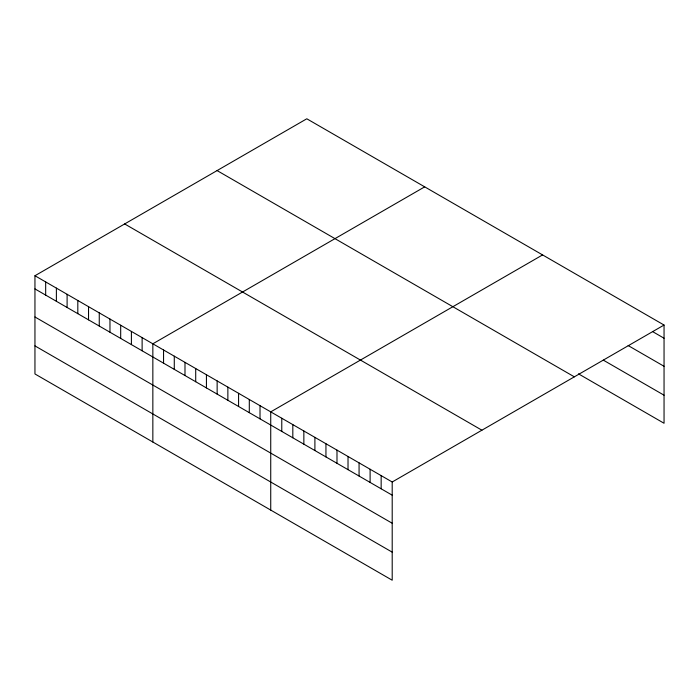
<?xml version="1.0" encoding="UTF-8"?>
<svg xmlns="http://www.w3.org/2000/svg" width="699" height="699" viewBox="0 0 699 699"><rect width="100%" height="100%" fill="white"/><g stroke="black" fill="none" stroke-linecap="round" stroke-linejoin="round"><path stroke-width="1.05" d="M34.95 275.738L392.2 481.995L392.2 580.214L34.95 373.956L34.95 275.738L306.8 118.786L664.05 325.044L664.05 423.262L578.475 373.851M424.695 186.851L152.845 343.803L152.845 442.021M542.59 254.917L270.731 411.868L270.731 510.087M392.2 481.995L664.05 325.044M653.006 331.842L664.05 338.22M628.165 345.559L664.05 366.285M603.316 360.134L664.05 395.197M217.092 170.582L574.342 376.84M124.658 223.942L481.908 430.2M34.95 288.914L392.2 495.172M34.95 316.979L392.2 523.236M34.95 345.891L392.2 552.149M381.156 475.617L381.156 488.793M370.112 469.247L370.112 482.424M359.068 462.869L359.068 476.045M348.023 456.491L348.023 469.667M336.988 450.121L336.988 463.297M325.944 443.743L325.944 456.919M314.899 437.373L314.899 450.549M303.855 430.995L303.855 444.171M292.82 424.616L292.82 437.792M281.776 418.247L281.776 431.423M260.019 405.682L260.019 418.858M249.298 399.496L249.298 412.672M238.577 393.31L238.577 406.477M227.865 387.115L227.865 400.291M217.144 380.929L217.144 394.105M206.432 374.743L206.432 387.919M195.711 368.556L195.711 381.733M184.99 362.37L184.99 375.546M174.278 356.175L174.278 369.352M163.557 349.989L163.557 363.165M142.124 337.617L142.124 350.793M131.403 331.431L131.403 344.607M120.691 325.245L120.691 338.421M109.97 319.05L109.97 332.226M99.258 312.864L99.258 326.04M88.537 306.678L88.537 319.854M77.816 300.491L77.816 313.668M67.104 294.305L67.104 307.481M56.383 288.119L56.383 301.295M45.671 281.924L45.671 295.1"/></g></svg>
